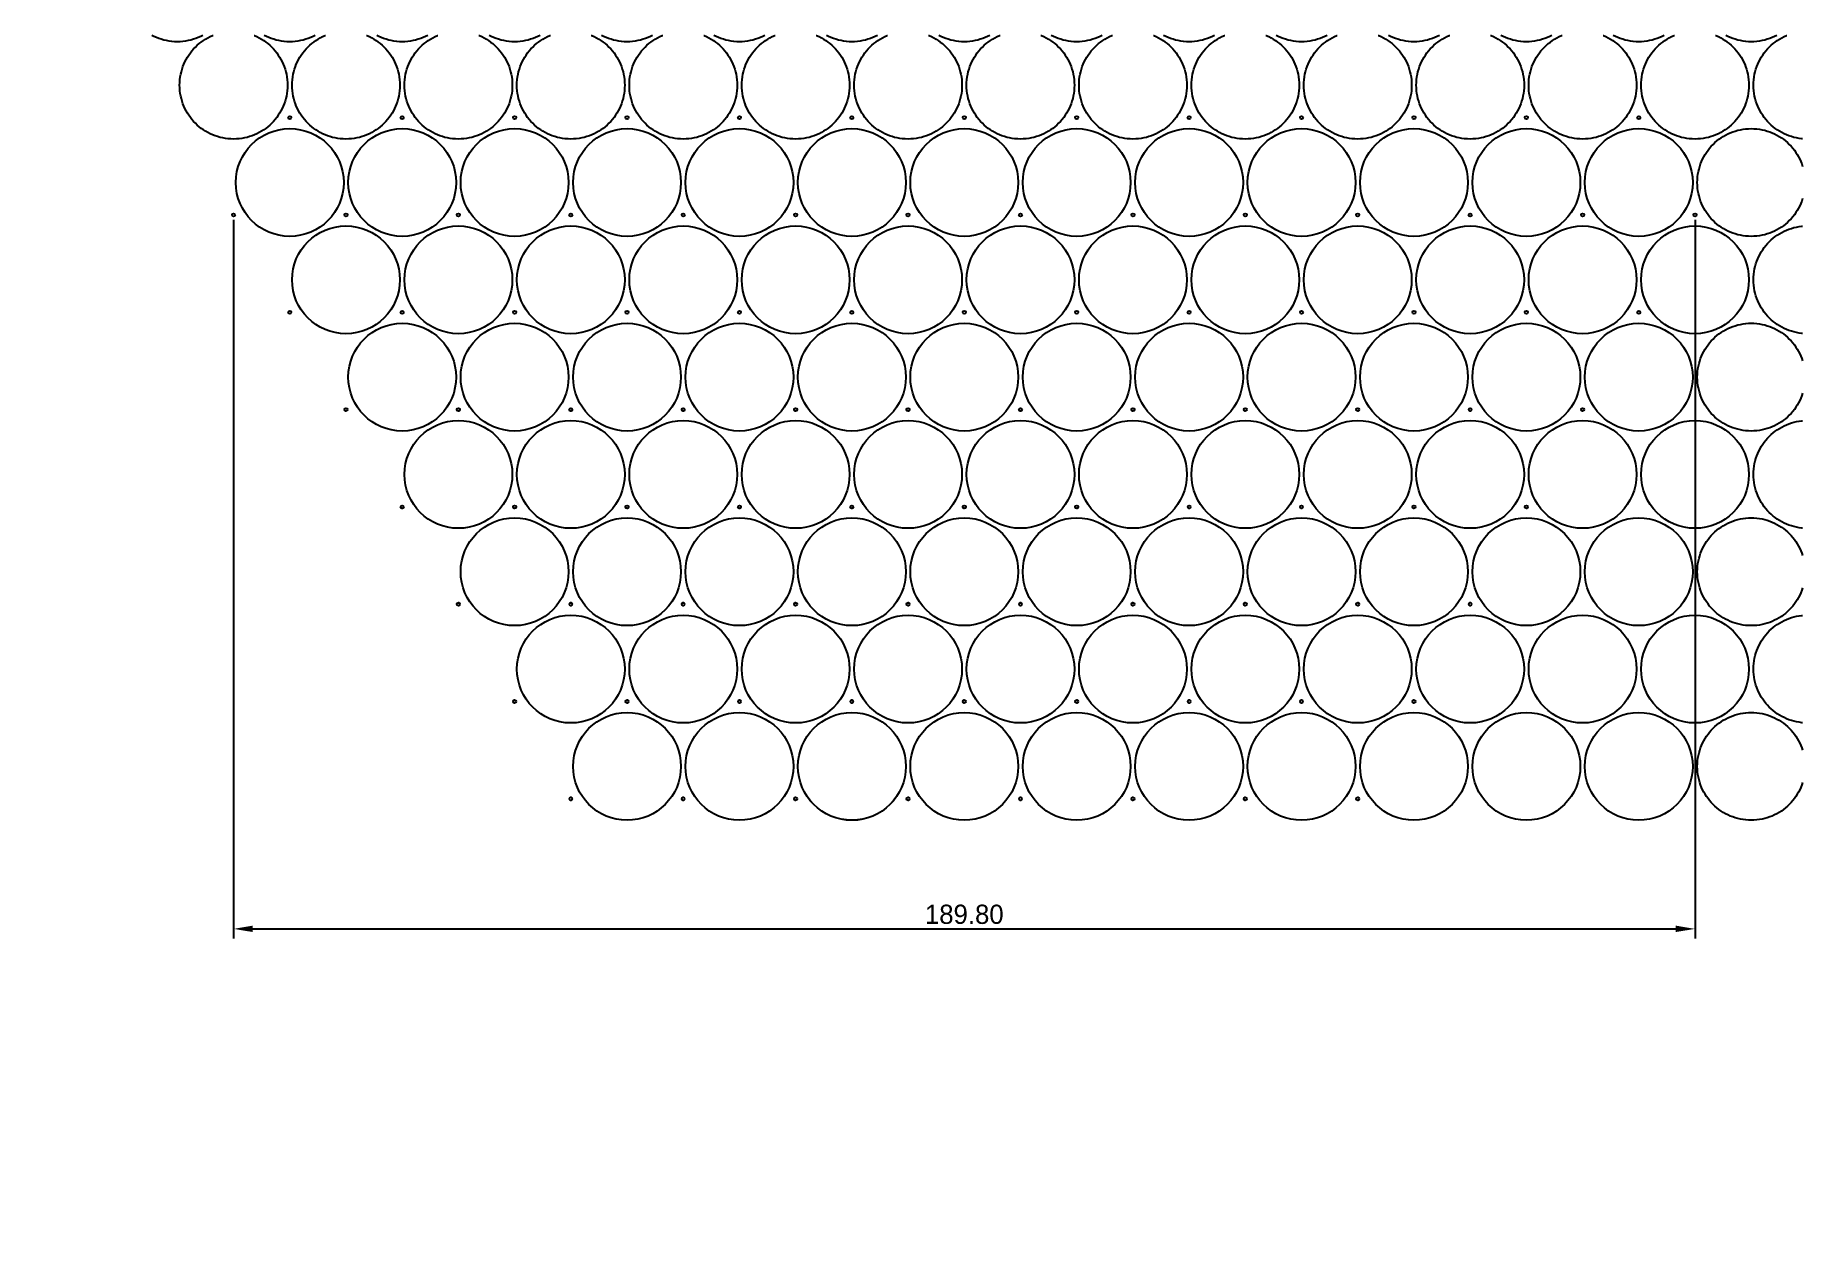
# Paper-space layout 'Sheet 1' of a CAD drawing. Header units: millimetres. Extents: x -2 to 408, y -12 to 269.
# The model-space entities are those that its viewports show. They can reach past a viewport. Long polylines and large blocks are cut down to what shows.
import ezdxf

# ---------------------------------------------------------------- set-up
doc = ezdxf.new("R2010")
doc.units = ezdxf.units.MM
for name, color, linetype in [('antennas', 7, 'Continuous'), ('container_PAPER', 3, 'Continuous'), ('H127', 7, 'Continuous'), ('H19', 4, 'Continuous')]:
    doc.layers.add(name, color=color, linetype=linetype)
doc.layers.get('0').off()
doc.dimstyles.new('ISO-25', dxfattribs={"dimtxt": 2.5, "dimasz": 2.5, "dimexe": 1.25, "dimexo": 0.625, "dimtad": 1, "dimrnd": 0.01, "dimzin": 0, "dimdsep": 46, "dimtxsty": 'Standard', "dimcen": 2.5, "dimadec": 0, "dimazin": 0, "dimtfac": 1, "dimtmove": 0, "dimatfit": 3, "dimfxl": 1, "dimtzin": 0, "dimarcsym": 0})

# ---------------------------------------------------------------- blocks, each defined once
blk = doc.blocks.new('*D49')
at = {"layer": 'container_PAPER', "color": 0, "lineweight": -2}
for p, q in [((540850.5, 6601141.74), (540850.5, 6601048.35)), ((541040.3, 6601141.74), (541040.3, 6601048.35)), ((540853, 6601049.6), (541037.8, 6601049.6))]:
    blk.add_line(p, q, dxfattribs=at)
at = {"layer": 'container_PAPER', "color": 0}
for points in [[(540853, 6601050.02), (540853, 6601049.19), (540850.5, 6601049.6)], [(541037.8, 6601049.19), (541037.8, 6601050.02), (541040.3, 6601049.6)]]:
    blk.add_solid(points, dxfattribs=at)
at = {"layer": 'container_PAPER', "color": 0, "insert": (540945.4, 6601051.48), "char_height": 2.5, "attachment_point": 5}
blk.add_mtext('189.80', dxfattribs=at)

msp = doc.modelspace()

# ---------------------------------------------------------------- linework, layer by layer
at = {"layer": 'antennas'}
for centre in [(540843.2, 6601171.864), (540857.8, 6601171.864), (540872.4, 6601171.864), (540887, 6601171.864), (540901.6, 6601171.864), (540916.2, 6601171.864), (540930.8, 6601171.864), (540945.4, 6601171.864), (540960, 6601171.864), (540974.6, 6601171.864), (540989.2, 6601171.864), (541003.8, 6601171.864), (541018.4, 6601171.864), (541033, 6601171.864), (541047.6, 6601171.864), (541062.2, 6601171.864), (540850.5, 6601159.22), (540865.1, 6601159.22), (540879.7, 6601159.22), (540894.3, 6601159.22), (540908.9, 6601159.22), (540923.5, 6601159.22), (540938.1, 6601159.22), (540952.7, 6601159.22), (540967.3, 6601159.22), (540981.9, 6601159.22), (540996.5, 6601159.22), (541011.1, 6601159.22), (541025.7, 6601159.22), (541040.3, 6601159.22), (541054.9, 6601159.22), (540857.8, 6601146.576), (540872.4, 6601146.576), (540887, 6601146.576), (540901.6, 6601146.576), (540916.2, 6601146.576), (540930.8, 6601146.576), (540945.4, 6601146.576), (540960, 6601146.576), (540974.6, 6601146.576), (540989.2, 6601146.576), (541003.8, 6601146.576), (541018.4, 6601146.576), (541033, 6601146.576), (541047.6, 6601146.576), (541062.2, 6601146.576), (540865.1, 6601133.932), (540879.7, 6601133.932), (540894.3, 6601133.932), (540908.9, 6601133.932), (540923.5, 6601133.932), (540938.1, 6601133.932), (540952.7, 6601133.932), (540967.3, 6601133.932), (540981.9, 6601133.932), (540996.5, 6601133.932), (541011.1, 6601133.932), (541025.7, 6601133.932), (541040.3, 6601133.932), (541054.9, 6601133.932), (540872.4, 6601121.288), (540887, 6601121.288), (540901.6, 6601121.288), (540916.2, 6601121.288), (540930.8, 6601121.288), (540945.4, 6601121.288), (540960, 6601121.288), (540974.6, 6601121.288), (540989.2, 6601121.288), (541003.8, 6601121.288), (541018.4, 6601121.288), (541033, 6601121.288), (541047.6, 6601121.288), (541062.2, 6601121.288), (540879.7, 6601108.644), (540894.3, 6601108.644), (540908.9, 6601108.644), (540923.5, 6601108.644), (540938.1, 6601108.644), (540952.7, 6601108.644), (540967.3, 6601108.644), (540981.9, 6601108.644), (540996.5, 6601108.644), (541011.1, 6601108.644), (541025.7, 6601108.644), (541040.3, 6601108.644), (541054.9, 6601108.644), (540887, 6601096), (540901.6, 6601096), (540916.2, 6601096), (540930.8, 6601096), (540945.4, 6601096), (540960, 6601096), (540974.6, 6601096), (540989.2, 6601096), (541003.8, 6601096), (541018.4, 6601096), (541033, 6601096), (541047.6, 6601096), (541062.2, 6601096), (540894.3, 6601083.356), (540908.9, 6601083.356), (540923.5, 6601083.356), (540938.1, 6601083.356), (540952.7, 6601083.356), (540967.3, 6601083.356), (540981.9, 6601083.356), (540996.5, 6601083.356), (541011.1, 6601083.356), (541025.7, 6601083.356), (541040.3, 6601083.356), (541054.9, 6601083.356), (540901.6, 6601070.712), (540916.2, 6601070.712), (540930.8, 6601070.712), (540945.4, 6601070.712), (540960, 6601070.712), (540974.6, 6601070.712), (540989.2, 6601070.712), (541003.8, 6601070.712), (541018.4, 6601070.712), (541033, 6601070.712), (541047.6, 6601070.712)]:
    msp.add_circle(centre, 7, dxfattribs=at)
at = {"layer": 'H127'}
for centre in [(540857.8, 6601155.005), (540872.4, 6601155.005), (540887, 6601155.005), (540901.6, 6601155.005), (540916.2, 6601155.005), (540930.8, 6601155.005), (540945.4, 6601155.005), (540960, 6601155.005), (540974.6, 6601155.005), (540989.2, 6601155.005), (541003.8, 6601155.005), (541018.4, 6601155.005), (541033, 6601155.005), (540850.5, 6601142.361), (540865.1, 6601142.361), (540879.7, 6601142.361), (540894.3, 6601142.361), (540908.9, 6601142.361), (540923.5, 6601142.361), (540938.1, 6601142.361), (540952.7, 6601142.361), (540967.3, 6601142.361), (540981.9, 6601142.361), (540996.5, 6601142.361), (541011.1, 6601142.361), (541025.7, 6601142.361), (541040.3, 6601142.361), (540857.8, 6601129.717), (540872.4, 6601129.717), (540887, 6601129.717), (540945.4, 6601129.717), (540960, 6601129.717), (540974.6, 6601129.717), (540989.2, 6601129.717), (541003.8, 6601129.717), (541018.4, 6601129.717), (541033, 6601129.717), (540865.1, 6601117.073), (540879.7, 6601117.073), (540879.7, 6601117.069), (540894.3, 6601117.073), (540908.9, 6601117.073), (540923.5, 6601117.073), (540938.1, 6601117.073), (540952.7, 6601117.073), (540952.7, 6601117.069), (540967.3, 6601117.073), (540967.3, 6601117.069), (540981.9, 6601117.073), (540996.5, 6601117.073), (541011.1, 6601117.073), (541025.7, 6601117.073), (540872.4, 6601104.429), (540872.4, 6601104.425), (540887, 6601104.429), (540901.6, 6601104.429), (540916.2, 6601104.429), (540930.8, 6601104.429), (540945.4, 6601104.429), (540960, 6601104.429), (540960, 6601104.425), (540974.6, 6601104.429), (540989.2, 6601104.429), (541003.8, 6601104.429), (541018.4, 6601104.429), (540879.7, 6601091.785), (540894.3, 6601091.785), (540908.9, 6601091.785), (540923.5, 6601091.785), (540938.1, 6601091.785), (540952.7, 6601091.785), (540967.3, 6601091.785), (540967.3, 6601091.781), (540981.9, 6601091.785), (540996.5, 6601091.785), (541011.1, 6601091.785), (540887, 6601079.141), (540901.6, 6601079.141), (540916.2, 6601079.141), (540930.8, 6601079.141), (540945.4, 6601079.141), (540960, 6601079.141), (540960, 6601079.137), (540974.6, 6601079.141), (540989.2, 6601079.141), (541003.8, 6601079.141), (540894.3, 6601066.497), (540908.9, 6601066.497), (540923.5, 6601066.497), (540938.1, 6601066.497), (540952.7, 6601066.497), (540952.7, 6601066.494), (540967.3, 6601066.497), (540967.3, 6601066.494), (540981.9, 6601066.497), (540996.5, 6601066.497)]:
    msp.add_circle(centre, 0.2, dxfattribs=at)
at = {"layer": 'H19'}
for centre, radius in [((540901.6, 6601129.717), 0.2), ((540901.6, 6601129.717), 0.2), ((540916.2, 6601129.717), 0.2), ((540916.2, 6601129.717), 0.2), ((540930.8, 6601129.717), 0.2), ((540930.8, 6601129.717), 0.2), ((540901.6, 6601121.288), 7), ((540916.2, 6601121.288), 7), ((540930.8, 6601121.288), 7), ((540894.3, 6601117.069), 0.2), ((540908.9, 6601117.069), 0.2), ((540923.5, 6601117.069), 0.2), ((540938.1, 6601117.069), 0.2), ((540894.3, 6601108.644), 7), ((540908.9, 6601108.644), 7), ((540923.5, 6601108.644), 7), ((540938.1, 6601108.644), 7), ((540887, 6601104.425), 0.2), ((540901.6, 6601104.425), 0.2), ((540916.2, 6601104.425), 0.2), ((540930.8, 6601104.425), 0.2), ((540945.4, 6601104.425), 0.2), ((540887, 6601096), 7), ((540901.6, 6601096), 7), ((540916.2, 6601096), 7), ((540930.8, 6601096), 7), ((540945.4, 6601096), 7), ((540879.7, 6601091.781), 0.2), ((540894.3, 6601091.781), 0.2), ((540908.9, 6601091.781), 0.2), ((540923.5, 6601091.781), 0.2), ((540938.1, 6601091.781), 0.2), ((540952.7, 6601091.781), 0.2), ((540894.3, 6601083.356), 7), ((540908.9, 6601083.356), 7), ((540923.5, 6601083.356), 7), ((540938.1, 6601083.356), 7), ((540887, 6601079.137), 0.2), ((540901.6, 6601079.137), 0.2), ((540916.2, 6601079.137), 0.2), ((540930.8, 6601079.137), 0.2), ((540945.4, 6601079.137), 0.2), ((540901.6, 6601070.712), 7), ((540916.2, 6601070.712), 7), ((540930.8, 6601070.712), 7.002), ((540894.3, 6601066.494), 0.2), ((540908.9, 6601066.494), 0.2), ((540923.5, 6601066.494), 0.2), ((540938.1, 6601066.494), 0.2)]:
    msp.add_circle(centre, radius, dxfattribs=at)

# ---------------------------------------------------------------- dimensions: what is measured, and where the dimension line sits
at = {"layer": 'container_PAPER'}
dim = msp.add_linear_dim(base=(541040.3, 6601049.604), p1=(540850.5, 6601142.361), p2=(541040.3, 6601142.361), dimstyle='ISO-25', dxfattribs=at)
dim.commit()
dim.dimension.update_dxf_attribs({"geometry": '*D49', "text_midpoint": (540945.4, 6601051.479)})

psp = doc.layouts.new('Sheet 1')

# ---------------------------------------------------------------- viewports
at = {"layer": '0', "view_target_point": (-6351.277, 441.551)}
psp.add_viewport(center=(203.07, 128.72), size=(409.89, 281.0659), view_center_point=(547290.795, 6600645.452), view_height=157.38679, dxfattribs=at)

doc.saveas('drawing.dxf')
